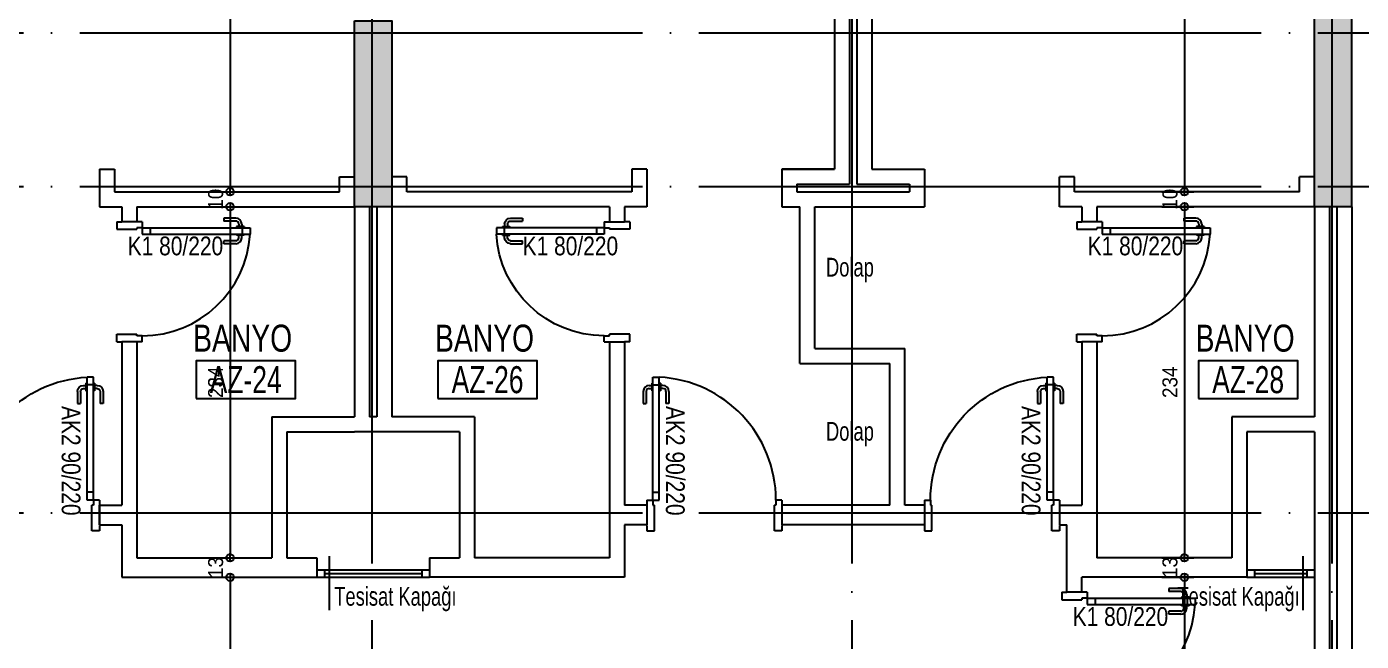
# Model space of a CAD drawing. Extents: x 460786 to 545292, y 30998 to 41694.
# Drawn here: x 467240 to 468129, y 40082 to 40492 of the extents above; entities that cross this region are included whole.
import ezdxf
from ezdxf.enums import TextEntityAlignment as Align

# ---------------------------------------------------------------- set-up
doc = ezdxf.new("R2010")
doc.units = 0
doc.header["$LTSCALE"] = 50
doc.header["$MEASUREMENT"] = 0
doc.header["$PDMODE"] = 35
doc.linetypes.add('DASHDOT', pattern=[5.5, 5, -0.25, 0, -0.25])
doc.layers.get('0').update_dxf_attribs({"linetype": 'CONTINUOUS'})
doc.layers.get('Defpoints').update_dxf_attribs({"linetype": 'CONTINUOUS'})
for name, color, linetype in [('A-Aks Dikey', 12, 'DASHDOT'), ('A-Aks Yatay', 12, 'DASHDOT'), ('A-Betonarme', 6, 'CONTINUOUS'), ('A-Cam', 160, 'CONTINUOUS'), ('A-Duvar', 7, 'CONTINUOUS'), ('A-Kapı', 2, 'CONTINUOUS'), ('A-mahal adi', 1, 'CONTINUOUS'), ('A-mahal no', 4, 'CONTINUOUS'), ('A-Olcu Ic Dikey', 8, 'CONTINUOUS'), ('A-Poz-Kapı', 4, 'CONTINUOUS'), ('A-Tarama 1', 9, 'CONTINUOUS'), ('A-Yazı 2', 205, 'CONTINUOUS')]:
    doc.layers.add(name, color=color, linetype=linetype)
doc.styles.add('blkan', font='arial.ttf', dxfattribs={"width": 0.9, "height": 12.5})
doc.styles.get("Standard").update_dxf_attribs({"font": 'arial.ttf', "width": 0.9})
doc.dimstyles.new('EXIT', dxfattribs={"dimscale": 50, "dimtxt": 0.23, "dimasz": 0.03, "dimexe": 0.125, "dimexo": 0.5, "dimgap": 0.09, "dimtad": 1, "dimzin": 1, "dimdsep": 46, "dimtxsty": 'Standard', "dimblk": 'TICK', "dimcen": 0.2, "dimadec": 0, "dimazin": 0, "dimtfac": 1, "dimtix": 1, "dimtofl": 0, "dimtmove": 2, "dimatfit": 3, "dimldrblk": 'TICK', "dimfxl": 1, "dimtolj": 1, "dimtzin": 1, "dimarcsym": 0})

# ---------------------------------------------------------------- blocks, each defined once
blk = doc.blocks.new('kapı L 80p 10')
at = {"ltscale": 20}
for p, q in [((3.2, 71.38), (4, 71.38)), ((3.2, 71.38), (3.2, 66.38)), ((4, 75.38), (8.2, 75.38)), ((4, 3.5), (4, 75.38)), ((8.2, 3.5), (8.2, 75.38)), ((9, 71.38), (8.2, 71.38)), ((9, 71.38), (9, 66.38)), ((-2.45, 65.88), (-2.45, 57.88)), ((-0.45, 65.88), (-0.45, 57.88)), ((1.55, 69.88), (3.2, 69.88)), ((1.55, 67.88), (3.2, 67.88)), ((3.2, 66.38), (4, 66.38)), ((3.2, 66.38), (4, 66.38)), ((4, 70.17), (8.2, 70.17)), ((9, 66.38), (8.2, 66.38)), ((10.65, 69.88), (9, 69.88)), ((10.65, 67.88), (9, 67.88)), ((12.65, 65.88), (12.65, 57.88)), ((14.65, 65.88), (14.65, 57.88)), ((-2.45, 57.88), (-0.45, 57.88)), ((14.65, 57.88), (12.65, 57.88)), ((0, 3.5), (4, 3.5)), ((0, 3.5), (0, 0)), ((4, 8.71), (8.2, 8.71)), ((4, 3.5), (8.2, 3.5)), ((4, 3.5), (4, 0)), ((80, 3.5), (76, 3.5)), ((76, 3.5), (76, 0)), ((80, 3.5), (80, 0)), ((4, 0), (5, 0)), ((5, -13.5), (5, 0)), ((75, -13.5), (75, 0)), ((76, 0), (75, 0)), ((0, -13.5), (0, -10)), ((0, -13.5), (5, -13.5)), ((80, -13.5), (75, -13.5)), ((80, -13.5), (80, -10))]:
    blk.add_line(p, q, dxfattribs=at)
blk.add_arc((4, 3.5), 72, 360, 86.65585)
for centre, radius, start, end in [((1.55, 65.88), 4, 90, 180), ((1.55, 65.88), 2, 90, 180), ((10.65, 65.88), 4, 0, 90), ((10.65, 65.88), 2, 0, 90)]:
    blk.add_arc(centre, radius, start, end, dxfattribs=at)
at = {"layer": 'A-Poz-Kapı', "width": 0.8}
blk.add_attdef('POZNO', (30.17, -9.96), '', height=12.5, rotation=90, dxfattribs=at)
blk = doc.blocks.new('kapı L 90p 13.5')
at = {"ltscale": 20}
for p, q in [((4, 80.39), (8.2, 80.39)), ((4, -1.5), (4, 80.39)), ((8.2, -1.5), (8.2, 80.39)), ((1.55, 74.89), (3.2, 74.89)), ((1.55, 72.89), (3.2, 72.89)), ((3.2, 76.39), (4, 76.39)), ((3.2, 76.39), (3.2, 71.39)), ((3.2, 71.39), (4, 71.39)), ((3.2, 71.39), (4, 71.39)), ((4, 75.19), (8.2, 75.19)), ((9, 76.39), (8.2, 76.39)), ((9, 71.39), (8.2, 71.39)), ((9, 76.39), (9, 71.39)), ((10.65, 74.89), (9, 74.89)), ((10.65, 72.89), (9, 72.89)), ((-2.45, 70.89), (-2.45, 62.89)), ((-2.45, 62.89), (-0.45, 62.89)), ((-0.45, 70.89), (-0.45, 62.89)), ((12.65, 70.89), (12.65, 62.89)), ((14.65, 62.89), (12.65, 62.89)), ((14.65, 70.89), (14.65, 62.89)), ((4, 3.71), (8.2, 3.71)), ((0, -1.5), (4, -1.5)), ((0, -1.5), (0, -5)), ((4, -1.5), (8.2, -1.5)), ((4, -1.5), (4, -5)), ((4, -5), (5, -5)), ((5, -22), (5, -5)), ((85, -22), (85, -5)), ((86, -5), (85, -5)), ((90, -1.5), (86, -1.5)), ((86, -1.5), (86, -5)), ((90, -1.5), (90, -5))]:
    blk.add_line(p, q, dxfattribs=at)
for p, q in [((0, -18.5), (0, -22)), ((0, -22), (5, -22)), ((90, -22), (85, -22)), ((90, -18.5), (90, -22))]:
    blk.add_line(p, q)
blk.add_arc((4, -1.5), 82, 0, 87.06405)
for centre, radius, start, end in [((1.55, 70.89), 4, 90, 180), ((1.55, 70.89), 2, 90, 180), ((10.65, 70.89), 4, 0, 90), ((10.65, 70.89), 2, 0, 90)]:
    blk.add_arc(centre, radius, start, end, dxfattribs=at)
at = {"layer": 'A-Poz-Kapı', "width": 0.8}
blk.add_attdef('POZNO', (25, -18.46), '', height=12.5, rotation=90, dxfattribs=at)
blk = doc.blocks.new('mahal adı')
at = {"layer": 'A-mahal no'}
blk.add_lwpolyline([(-75.6, -73.4), (89.9, -73.4), (89.9, -10.9), (-75.6, -10.9)], close=True, dxfattribs=at)
at = {"layer": 'A-mahal adi', "width": 0.75}
for p in [(2.1, 88.8), (2.1, 27)]:
    blk.add_attdef('MAHALADI', text='', height=45, dxfattribs=at).set_placement(p, align=Align.MIDDLE_CENTER)
at = {"layer": 'A-mahal no', "width": 0.7}
blk.add_attdef('MAHALNO', text='', height=45, dxfattribs=at).set_placement((7.1, -42.1), align=Align.MIDDLE_CENTER)
blk = doc.blocks.new('TICK', base_point=(53.7, 38.06))
blk.add_line((55.37, 38.06), (52.04, 38.06))
blk.add_circle((53.7, 38.06), 1.67)
blk = doc.blocks.new('*D696')
at = {"layer": 'A-Olcu Ic Dikey', "color": 0, "lineweight": -2, "transparency": 16777216}
for p, q in [((467360.27, 40124.5), (467381.52, 40124.5)), ((467375.27, 40123), (467375.27, 39988)), ((467360.27, 39986.5), (467381.52, 39986.5))]:
    blk.add_line(p, q, dxfattribs=at)
at = {"layer": 'Defpoints', "color": 0, "transparency": 16777216}
for p in [(467335.27, 40124.5), (467335.27, 39986.5), (467375.27, 39986.5)]:
    blk.add_point(p, dxfattribs=at)
at = {"layer": 'A-Olcu Ic Dikey', "color": 0, "lineweight": -2, "transparency": 16777216, "xscale": 1.5, "yscale": 1.5, "zscale": 1.5}
for p, rotation in [((467375.27, 40124.5), 90), ((467375.27, 39986.5), 270)]:
    blk.add_blockref('TICK', p, dxfattribs=dict(at, rotation=rotation))
at = {"layer": 'A-Olcu Ic Dikey', "color": 0, "transparency": 16777216, "insert": (467365.66, 40055.5), "char_height": 10, "attachment_point": 5, "rotation": 90}
blk.add_mtext('\\A1;138', dxfattribs=at)
blk = doc.blocks.new('*D697')
at = {"layer": 'A-Olcu Ic Dikey', "color": 0, "lineweight": -2, "transparency": 16777216}
for p, q in [((467360.27, 40137.5), (467381.52, 40137.5)), ((467375.27, 40139), (467375.27, 40140.5)), ((467360.27, 40124.5), (467381.52, 40124.5)), ((467375.27, 40123), (467375.27, 40121.5))]:
    blk.add_line(p, q, dxfattribs=at)
at = {"layer": 'Defpoints', "color": 0, "transparency": 16777216}
for p in [(467335.27, 40137.5), (467375.27, 40137.5), (467335.27, 40124.5)]:
    blk.add_point(p, dxfattribs=at)
at = {"layer": 'A-Olcu Ic Dikey', "color": 0, "lineweight": -2, "transparency": 16777216, "xscale": 1.5, "yscale": 1.5, "zscale": 1.5}
for p, rotation in [((467375.27, 40137.5), 270), ((467375.27, 40124.5), 90)]:
    blk.add_blockref('TICK', p, dxfattribs=dict(at, rotation=rotation))
at = {"layer": 'A-Olcu Ic Dikey', "color": 0, "transparency": 16777216, "insert": (467365.66, 40131), "char_height": 10, "attachment_point": 5, "rotation": 90}
blk.add_mtext('\\A1;13', dxfattribs=at)
blk = doc.blocks.new('*D698')
at = {"layer": 'A-Olcu Ic Dikey', "color": 0, "lineweight": -2, "transparency": 16777216}
for p, q in [((467360.27, 40371.5), (467381.52, 40371.5)), ((467375.27, 40370), (467375.27, 40139)), ((467360.27, 40137.5), (467381.52, 40137.5))]:
    blk.add_line(p, q, dxfattribs=at)
at = {"layer": 'Defpoints', "color": 0, "transparency": 16777216}
for p in [(467335.27, 40371.5), (467335.27, 40137.5), (467375.27, 40137.5)]:
    blk.add_point(p, dxfattribs=at)
at = {"layer": 'A-Olcu Ic Dikey', "color": 0, "lineweight": -2, "transparency": 16777216, "xscale": 1.5, "yscale": 1.5, "zscale": 1.5}
for p, rotation in [((467375.27, 40371.5), 90), ((467375.27, 40137.5), 270)]:
    blk.add_blockref('TICK', p, dxfattribs=dict(at, rotation=rotation))
at = {"layer": 'A-Olcu Ic Dikey', "color": 0, "transparency": 16777216, "insert": (467365.66, 40254.5), "char_height": 10, "attachment_point": 5, "rotation": 90}
blk.add_mtext('\\A1;234', dxfattribs=at)
blk = doc.blocks.new('*D699')
at = {"layer": 'A-Olcu Ic Dikey', "color": 0, "lineweight": -2, "transparency": 16777216}
for p, q in [((467360.26795, 40381.50245), (467381.51795, 40381.50245)), ((467375.26795, 40383.00245), (467375.26795, 40384.50245)), ((467360.26795, 40371.50245), (467381.51795, 40371.50245)), ((467375.26795, 40370.00245), (467375.26795, 40368.50245))]:
    blk.add_line(p, q, dxfattribs=at)
at = {"layer": 'Defpoints', "color": 0, "transparency": 16777216}
for p in [(467335.26795, 40381.50245), (467375.26795, 40381.50245), (467335.26795, 40371.50245)]:
    blk.add_point(p, dxfattribs=at)
at = {"layer": 'A-Olcu Ic Dikey', "color": 0, "lineweight": -2, "transparency": 16777216, "xscale": 1.5, "yscale": 1.5, "zscale": 1.5}
for p, rotation in [((467375.26795, 40381.50245), 270), ((467375.26795, 40371.50245), 90)]:
    blk.add_blockref('TICK', p, dxfattribs=dict(at, rotation=rotation))
at = {"layer": 'A-Olcu Ic Dikey', "color": 0, "transparency": 16777216, "insert": (467365.66222, 40376.50245), "char_height": 10, "attachment_point": 5, "rotation": 90}
blk.add_mtext('\\A1;10', dxfattribs=at)
blk = doc.blocks.new('*D700')
at = {"layer": 'A-Olcu Ic Dikey', "color": 0, "lineweight": -2, "transparency": 16777216}
for p, q in [((467360.26795, 40806.50245), (467381.51795, 40806.50245)), ((467375.26795, 40805.00245), (467375.26795, 40383.00245)), ((467360.26795, 40381.50245), (467381.51795, 40381.50245))]:
    blk.add_line(p, q, dxfattribs=at)
at = {"layer": 'Defpoints', "color": 0, "transparency": 16777216}
for p in [(467335.26795, 40806.50245), (467335.26795, 40381.50245), (467375.26795, 40381.50245)]:
    blk.add_point(p, dxfattribs=at)
at = {"layer": 'A-Olcu Ic Dikey', "color": 0, "lineweight": -2, "transparency": 16777216, "xscale": 1.5, "yscale": 1.5, "zscale": 1.5}
for p, rotation in [((467375.26795, 40806.50245), 90), ((467375.26795, 40381.50245), 270)]:
    blk.add_blockref('TICK', p, dxfattribs=dict(at, rotation=rotation))
at = {"layer": 'A-Olcu Ic Dikey', "color": 0, "transparency": 16777216, "insert": (467365.66222, 40594.00245), "char_height": 10, "attachment_point": 5, "rotation": 90}
blk.add_mtext('\\A1;425', dxfattribs=at)
blk = doc.blocks.new('*D709')
at = {"layer": 'A-Olcu Ic Dikey', "color": 0, "lineweight": -2, "transparency": 16777216}
for p, q in [((467996.49, 40124.5), (468017.74, 40124.5)), ((468011.49, 40123), (468011.49, 39988)), ((467996.49, 39986.5), (468017.74, 39986.5))]:
    blk.add_line(p, q, dxfattribs=at)
at = {"layer": 'Defpoints', "color": 0, "transparency": 16777216}
for p in [(467971.49, 40124.5), (467971.49, 39986.5), (468011.49, 39986.5)]:
    blk.add_point(p, dxfattribs=at)
at = {"layer": 'A-Olcu Ic Dikey', "color": 0, "lineweight": -2, "transparency": 16777216, "xscale": 1.5, "yscale": 1.5, "zscale": 1.5}
for p, rotation in [((468011.49, 40124.5), 90), ((468011.49, 39986.5), 270)]:
    blk.add_blockref('TICK', p, dxfattribs=dict(at, rotation=rotation))
at = {"layer": 'A-Olcu Ic Dikey', "color": 0, "transparency": 16777216, "insert": (468001.88, 40055.5), "char_height": 10, "attachment_point": 5, "rotation": 90}
blk.add_mtext('\\A1;138', dxfattribs=at)
blk = doc.blocks.new('*D710')
at = {"layer": 'A-Olcu Ic Dikey', "color": 0, "lineweight": -2, "transparency": 16777216}
for p, q in [((467996.49, 40137.5), (468017.74, 40137.5)), ((468011.49, 40139), (468011.49, 40140.5)), ((467996.49, 40124.5), (468017.74, 40124.5)), ((468011.49, 40123), (468011.49, 40121.5))]:
    blk.add_line(p, q, dxfattribs=at)
at = {"layer": 'Defpoints', "color": 0, "transparency": 16777216}
for p in [(467971.49, 40137.5), (468011.49, 40137.5), (467971.49, 40124.5)]:
    blk.add_point(p, dxfattribs=at)
at = {"layer": 'A-Olcu Ic Dikey', "color": 0, "lineweight": -2, "transparency": 16777216, "xscale": 1.5, "yscale": 1.5, "zscale": 1.5}
for p, rotation in [((468011.49, 40137.5), 270), ((468011.49, 40124.5), 90)]:
    blk.add_blockref('TICK', p, dxfattribs=dict(at, rotation=rotation))
at = {"layer": 'A-Olcu Ic Dikey', "color": 0, "transparency": 16777216, "insert": (468001.88, 40131), "char_height": 10, "attachment_point": 5, "rotation": 90}
blk.add_mtext('\\A1;13', dxfattribs=at)
blk = doc.blocks.new('*D711')
at = {"layer": 'A-Olcu Ic Dikey', "color": 0, "lineweight": -2, "transparency": 16777216}
for p, q in [((467996.49, 40371.5), (468017.74, 40371.5)), ((468011.49, 40370), (468011.49, 40139)), ((467996.49, 40137.5), (468017.74, 40137.5))]:
    blk.add_line(p, q, dxfattribs=at)
at = {"layer": 'Defpoints', "color": 0, "transparency": 16777216}
for p in [(467971.49, 40371.5), (467971.49, 40137.5), (468011.49, 40137.5)]:
    blk.add_point(p, dxfattribs=at)
at = {"layer": 'A-Olcu Ic Dikey', "color": 0, "lineweight": -2, "transparency": 16777216, "xscale": 1.5, "yscale": 1.5, "zscale": 1.5}
for p, rotation in [((468011.49, 40371.5), 90), ((468011.49, 40137.5), 270)]:
    blk.add_blockref('TICK', p, dxfattribs=dict(at, rotation=rotation))
at = {"layer": 'A-Olcu Ic Dikey', "color": 0, "transparency": 16777216, "insert": (468001.88, 40254.5), "char_height": 10, "attachment_point": 5, "rotation": 90}
blk.add_mtext('\\A1;234', dxfattribs=at)
blk = doc.blocks.new('*D712')
at = {"layer": 'A-Olcu Ic Dikey', "color": 0, "lineweight": -2, "transparency": 16777216}
for p, q in [((467996.49265, 40381.50245), (468017.74265, 40381.50245)), ((468011.49265, 40383.00245), (468011.49265, 40384.50245)), ((467996.49265, 40371.50245), (468017.74265, 40371.50245)), ((468011.49265, 40370.00245), (468011.49265, 40368.50245))]:
    blk.add_line(p, q, dxfattribs=at)
at = {"layer": 'Defpoints', "color": 0, "transparency": 16777216}
for p in [(467971.49265, 40381.50245), (468011.49265, 40381.50245), (467971.49265, 40371.50245)]:
    blk.add_point(p, dxfattribs=at)
at = {"layer": 'A-Olcu Ic Dikey', "color": 0, "lineweight": -2, "transparency": 16777216, "xscale": 1.5, "yscale": 1.5, "zscale": 1.5}
for p, rotation in [((468011.49265, 40381.50245), 270), ((468011.49265, 40371.50245), 90)]:
    blk.add_blockref('TICK', p, dxfattribs=dict(at, rotation=rotation))
at = {"layer": 'A-Olcu Ic Dikey', "color": 0, "transparency": 16777216, "insert": (468001.88692, 40376.50245), "char_height": 10, "attachment_point": 5, "rotation": 90}
blk.add_mtext('\\A1;10', dxfattribs=at)
blk = doc.blocks.new('*D713')
at = {"layer": 'A-Olcu Ic Dikey', "color": 0, "lineweight": -2, "transparency": 16777216}
for p, q in [((467996.49265, 40806.50245), (468017.74265, 40806.50245)), ((468011.49265, 40805.00245), (468011.49265, 40383.00245)), ((467996.49265, 40381.50245), (468017.74265, 40381.50245))]:
    blk.add_line(p, q, dxfattribs=at)
at = {"layer": 'Defpoints', "color": 0, "transparency": 16777216}
for p in [(467971.49265, 40806.50245), (467971.49265, 40381.50245), (468011.49265, 40381.50245)]:
    blk.add_point(p, dxfattribs=at)
at = {"layer": 'A-Olcu Ic Dikey', "color": 0, "lineweight": -2, "transparency": 16777216, "xscale": 1.5, "yscale": 1.5, "zscale": 1.5}
for p, rotation in [((468011.49265, 40806.50245), 90), ((468011.49265, 40381.50245), 270)]:
    blk.add_blockref('TICK', p, dxfattribs=dict(at, rotation=rotation))
at = {"layer": 'A-Olcu Ic Dikey', "color": 0, "transparency": 16777216, "insert": (468001.88692, 40594.00245), "char_height": 10, "attachment_point": 5, "rotation": 90}
blk.add_mtext('\\A1;425', dxfattribs=at)

msp = doc.modelspace()

# ---------------------------------------------------------------- hatches: boundary and pattern name
at = {"layer": 'A-Tarama 1'}
h = msp.add_hatch(dxfattribs=at)
h.set_pattern_fill('ANSI33', color=256, scale=30, angle=180, style=0)
h.set_pattern_definition([(225, (696.577, 0), (5.30330086, -5.30330086), []), (225, (691.274, 6e-16), (5.30330086, -5.30330086), [3.75, -1.875])])
h.paths.add_polyline_path([(465995.17, 40179.5), (465920.17, 40179.5), (465920.17, 40154.5), (465995.17, 40154.5)])
h.paths.add_polyline_path([(465945.17, 40474.5), (466070.17, 40474.5), (466070.17, 40499.5), (465920.17, 40499.5), (465920.17, 40392.5), (465945.17, 40392.5)])
h.paths.add_polyline_path([(466430.17, 40499.5), (466333.17, 40499.5), (466333.17, 40474.5), (466430.17, 40474.5)])
h.paths.add_polyline_path([(466685.17, 40499.5), (466660.17, 40499.5), (466660.17, 40371.5), (466685.17, 40371.5)])
h.paths.add_polyline_path([(466430.17, 39860), (466333.17, 39860), (466333.17, 39835), (466430.17, 39835)])
h.paths.add_polyline_path([(466070.17, 39860), (465970.17, 39860), (465970.17, 39835), (466070.17, 39835)])
h.paths.add_polyline_path([(466070.17, 39220), (465970.17, 39220), (465970.17, 39195), (466070.17, 39195)])
h.paths.add_polyline_path([(466430.17, 39220), (466333.17, 39220), (466333.17, 39195), (466430.17, 39195)])
h.paths.add_polyline_path([(465995.17, 38899.5), (465920.17, 38899.5), (465920.17, 38874.5), (465945.17, 38874.5), (465995.17, 38874.5)])
h.paths.add_polyline_path([(466070.17, 38579.5), (465945.17, 38579.5), (465945.17, 38654.5), (465920.17, 38654.5), (465920.17, 38554.5), (466070.17, 38554.5)])
h.paths.add_polyline_path([(466523.17, 38579.5), (466333.17, 38579.5), (466333.17, 38554.5), (466523.17, 38554.5)])
h.paths.add_polyline_path([(466843.17, 38099.5), (466498.17, 38099.5), (466498.17, 38074.5), (466843.17, 38074.5)])
h.paths.add_polyline_path([(466523.17, 38322.5), (466498.17, 38322.5), (466498.17, 38222.5), (466523.17, 38222.5)])
h.paths.add_polyline_path([(466925.17, 38247.5), (466843.17, 38247.5), (466843.17, 38322.5), (466818.17, 38322.5), (466818.17, 38222.5), (466925.17, 38222.5)])
h.paths.add_polyline_path([(466843.17, 38682.5), (466818.17, 38682.5), (466818.17, 38554.5), (466843.17, 38554.5)])
h.paths.add_polyline_path([(467170.17, 38114.5), (467130.17, 38114.5), (467130.17, 38074.5), (467170.17, 38074.5)])
h.paths.add_polyline_path([(467490.17, 38114.5), (467450.17, 38114.5), (467450.17, 38074.5), (467490.17, 38074.5)])
h.paths.add_polyline_path([(467482.17, 38322.5), (467457.17, 38322.5), (467457.17, 38222.5), (467482.17, 38222.5)])
h.paths.add_polyline_path([(467482.17, 38682.5), (467457.17, 38682.5), (467457.17, 38554.5), (467482.17, 38554.5)])
h.paths.add_polyline_path([(468123.17, 38682.5), (468098.17, 38682.5), (468098.17, 38554.5), (468123.17, 38554.5)])
h.paths.add_polyline_path([(468123.17, 38322.5), (468098.17, 38322.5), (468098.17, 38222.5), (468123.17, 38222.5)])
h.paths.add_polyline_path([(468123.17, 38114.5), (468090.17, 38114.5), (468090.17, 38074.5), (468123.17, 38074.5)])
h.paths.add_polyline_path([(467810.17, 38114.5), (467770.17, 38114.5), (467770.17, 38074.5), (467810.17, 38074.5)])
h.paths.add_polyline_path([(468166.17, 38746.5), (468133.17, 38746.5), (468133.17, 38706.5), (468166.17, 38706.5)])
h.paths.add_polyline_path([(468166.17, 39066.5), (468133.17, 39066.5), (468133.17, 39026.5), (468166.17, 39026.5)])
h.paths.add_polyline_path([(468123.17, 39066.5), (468098.17, 39066.5), (467933.17, 39066.5), (467933.17, 39041.5), (468083.17, 39041.5), (468083.17, 39026.5), (468123.17, 39026.5)])
h.paths.add_polyline_path([(467163.17, 39066.5), (466818.17, 39066.5), (466818.17, 39041.5), (467163.17, 39041.5)])
h.paths.add_polyline_path([(467491.17, 39081.5), (467451.17, 39081.5), (467451.17, 39041.5), (467491.17, 39041.5)])
h.paths.add_polyline_path([(467491.17, 39406.5), (467451.17, 39406.5), (467451.17, 39366.5), (467491.17, 39366.5)])
h.paths.add_polyline_path([(467178.17, 39406.5), (467138.17, 39406.5), (467138.17, 39366.5), (467178.17, 39366.5)])
h.paths.add_polyline_path([(466843.17, 39406.5), (466803.17, 39406.5), (466803.17, 39366.5), (466843.17, 39366.5)])
h.paths.add_polyline_path([(466843.17, 39686.5), (466803.17, 39686.5), (466803.17, 39646.5), (466843.17, 39646.5)])
h.paths.add_polyline_path([(466843.17, 39862.5), (466843.17, 40011.5), (466818.17, 40011.5), (466818.17, 39832.5), (466843.17, 39832.5)])
h.paths.add_polyline_path([(467163.17, 40011.5), (467138.17, 40011.5), (467138.17, 39832.5), (467163.17, 39832.5)])
h.paths.add_polyline_path([(467178.17, 39686.5), (467138.17, 39686.5), (467138.17, 39646.5), (467178.17, 39646.5)])
h.paths.add_polyline_path([(467491.17, 39686.5), (467451.17, 39686.5), (467451.17, 39646.5), (467491.17, 39646.5)])
h.paths.add_polyline_path([(467491.17, 40011.5), (467451.17, 40011.5), (467451.17, 39971.5), (467491.17, 39971.5)])
h.paths.add_polyline_path([(468123.17, 40026.5), (468083.17, 40026.5), (468083.17, 40011.5), (467933.17, 40011.5), (467933.17, 39986.5), (468123.17, 39986.5)])
h.paths.add_polyline_path([(468123.17, 39706.5), (468083.17, 39706.5), (468083.17, 39666.5), (468123.17, 39666.5)])
h.paths.add_polyline_path([(468166.17, 39706.5), (468133.17, 39706.5), (468133.17, 39666.5), (468166.17, 39666.5)])
h.paths.add_polyline_path([(468166.17, 40026.5), (468133.17, 40026.5), (468133.17, 39986.5), (468166.17, 39986.5)])
h.paths.add_polyline_path([(468123.17, 39386.5), (468083.17, 39386.5), (468083.17, 39346.5), (468123.17, 39346.5)])
h.paths.add_polyline_path([(468123.17, 40507.5), (468098.17, 40507.5), (468098.17, 40371.5), (468123.17, 40371.5)])
h.paths.add_polyline_path([(468123.17, 40831.5), (468015.17, 40831.5), (468015.17, 40806.5), (468098.17, 40806.5), (468098.17, 40727.5), (468123.17, 40727.5)])
h.paths.add_polyline_path([(468123.17, 40978.5), (468091.17, 40978.5), (468091.17, 40938.5), (468123.17, 40938.5)])
h.paths.add_polyline_path([(468165.17, 40978.5), (468133.17, 40978.5), (468133.17, 40938.5), (468165.17, 40938.5)])
h.paths.add_polyline_path([(467811.17, 40978.5), (467771.17, 40978.5), (467771.17, 40938.5), (467811.17, 40938.5)])
h.paths.add_polyline_path([(467491.17, 40978.5), (467451.17, 40978.5), (467451.17, 40938.5), (467491.17, 40938.5)])
h.paths.add_polyline_path([(467483.17, 40831.5), (467458.17, 40831.5), (467458.17, 40727.5), (467483.17, 40727.5)])
h.paths.add_polyline_path([(467483.17, 40495.5), (467458.17, 40495.5), (467458.17, 40384.5), (467458.17, 40371.5), (467483.17, 40371.5)])
h.paths.add_polyline_path([(466843.17, 40507.5), (466818.17, 40507.5), (466818.17, 40371.5), (466843.17, 40371.5)])
h.paths.add_polyline_path([(466926.17, 40831.5), (466818.17, 40831.5), (466818.17, 40727.5), (466843.17, 40727.5), (466843.17, 40806.5), (466926.17, 40806.5)])
h.paths.add_polyline_path([(466851.17, 40978.5), (466818.17, 40978.5), (466818.17, 40938.5), (466851.17, 40938.5)])
h.paths.add_polyline_path([(467171.17, 40978.5), (467131.17, 40978.5), (467131.17, 40938.5), (467171.17, 40938.5)])

# ---------------------------------------------------------------- linework, layer by layer
at = {"layer": 'A-Aks Dikey', "ltscale": 1.5}
for p, q in [((467469.67, 41333.83), (467469.67, 37667.36)), ((467789.67, 41333.83), (467789.67, 37667.36)), ((468109.67, 41333.83), (468109.67, 37667.36))]:
    msp.add_line(p, q, dxfattribs=at)
at = {"layer": 'A-Aks Yatay', "ltscale": 1.5}
for p, q in [((465624.75, 40487.5), (468533.89, 40487.5)), ((465624.75, 40385), (468533.89, 40385)), ((465624.75, 40167.5), (468533.89, 40167.5))]:
    msp.add_line(p, q, dxfattribs=at)
at = {"layer": 'A-Betonarme'}
for p, q in [((468098.17, 40371.5), (468098.17, 40507.5)), ((468123.17, 40371.5), (468123.17, 40507.5)), ((467458.17, 40384.5), (467458.17, 40495.5)), ((468123.17, 40371.5), (468098.17, 40371.5))]:
    msp.add_line(p, q, dxfattribs=at)
msp.add_lwpolyline([(467458.17, 40495.5), (467483.17, 40495.5), (467483.17, 40371.5), (467458.17, 40371.5)], close=True, dxfattribs=at)
at = {"layer": 'A-Cam'}
for p, q in [((467433.17, 40129.5), (467508.17, 40129.5)), ((467438.17, 40129.5), (467438.17, 40124.5)), ((467503.17, 40129.5), (467503.17, 40124.5)), ((468053.17, 40129.5), (468098.17, 40129.5)), ((468058.17, 40129.5), (468058.17, 40124.5)), ((468093.17, 40129.5), (468093.17, 40124.5)), ((467433.17, 40124.5), (467508.17, 40124.5)), ((467438.17, 40127), (467503.17, 40127)), ((468053.17, 40124.5), (468098.17, 40124.5)), ((468058.17, 40127), (468093.17, 40127))]:
    msp.add_line(p, q, dxfattribs=at)
at = {"layer": 'A-Duvar'}
for p, q in [((467788.17, 40816.5), (467788.17, 40386.5)), ((467793.17, 40816.5), (467793.17, 40386.5)), ((467778.17, 40806.5), (467778.17, 40396.5)), ((467803.17, 40806.5), (467803.17, 40396.5)), ((467288.17, 40396.5), (467298.17, 40396.5)), ((467288.17, 40396.5), (467288.17, 40371.5)), ((467298.17, 40396.5), (467298.17, 40381.5)), ((467653.17, 40396.5), (467643.17, 40396.5)), ((467643.17, 40396.5), (467643.17, 40381.5)), ((467653.17, 40396.5), (467653.17, 40371.5)), ((467743.17, 40396.5), (467778.17, 40396.5)), ((467778.17, 40396.5), (467743.17, 40396.5)), ((467743.17, 40396.5), (467743.17, 40371.5)), ((467803.17, 40396.5), (467838.17, 40396.5)), ((467803.17, 40396.5), (467838.17, 40396.5)), ((467838.17, 40396.5), (467838.17, 40371.5)), ((467448.17, 40381.5), (467448.17, 40391.5)), ((467448.17, 40391.5), (467458.17, 40391.5)), ((467493.17, 40391.5), (467483.17, 40391.5)), ((467493.17, 40381.5), (467493.17, 40391.5)), ((467753.17, 40386.5), (467788.17, 40386.5)), ((467753.17, 40386.5), (467753.17, 40381.5)), ((467793.17, 40386.5), (467828.17, 40386.5)), ((467828.17, 40386.5), (467828.17, 40381.5)), ((467928.17, 40371.5), (467928.17, 40391.5)), ((467938.17, 40391.5), (467928.17, 40391.5)), ((467938.17, 40381.5), (467938.17, 40391.5)), ((468088.17, 40381.5), (468088.17, 40391.5)), ((468098.17, 40391.5), (468088.17, 40391.5)), ((468088.17, 40381.5), (468088.17, 40391.5)), ((468098.17, 40391.5), (468088.17, 40391.5)), ((467298.17, 40381.5), (467448.17, 40381.5)), ((467643.17, 40381.5), (467493.17, 40381.5)), ((467753.17, 40381.5), (467828.17, 40381.5)), ((468088.17, 40381.5), (467938.17, 40381.5)), ((467288.17, 40371.5), (467303.17, 40371.5)), ((467303.17, 40371.5), (467303.17, 40361.5)), ((467313.17, 40371.5), (467458.17, 40371.5)), ((467313.17, 40371.5), (467313.17, 40361.5)), ((467458.17, 40371.5), (467458.17, 40231.5)), ((467468.17, 40371.5), (467468.17, 40231.5)), ((467473.17, 40371.5), (467473.17, 40231.5)), ((467628.17, 40371.5), (467483.17, 40371.5)), ((467483.17, 40371.5), (467483.17, 40231.5)), ((467628.17, 40371.5), (467628.17, 40361.5)), ((467653.17, 40371.5), (467638.17, 40371.5)), ((467638.17, 40371.5), (467638.17, 40361.5)), ((467743.17, 40371.5), (467755.17, 40371.5)), ((467755.17, 40277), (467755.17, 40371.5)), ((467765.17, 40371.5), (467838.17, 40371.5)), ((467765.17, 40277), (467765.17, 40371.5)), ((467943.17, 40371.5), (467928.17, 40371.5)), ((467943.17, 40371.5), (467943.17, 40361.5)), ((467953.17, 40371.5), (467953.17, 40361.5)), ((468098.17, 40371.5), (467953.17, 40371.5)), ((467953.17, 40371.5), (467953.17, 40361.5)), ((468098.17, 40371.5), (468098.17, 40231.5)), ((468108.17, 40371.5), (468108.17, 40026.5)), ((468113.17, 40371.5), (468113.17, 40026.5)), ((468123.17, 40371.5), (468123.17, 39986.5)), ((467313.17, 40361.5), (467303.17, 40361.5)), ((467628.17, 40361.5), (467638.17, 40361.5)), ((467953.17, 40361.5), (467943.17, 40361.5)), ((467303.17, 40281.5), (467303.17, 40172.5)), ((467313.17, 40281.5), (467303.17, 40281.5)), ((467313.17, 40281.5), (467313.17, 40137.5)), ((467628.17, 40281.5), (467628.17, 40137.5)), ((467628.17, 40281.5), (467638.17, 40281.5)), ((467628.17, 40281.5), (467628.17, 40137.5)), ((467628.17, 40281.5), (467638.17, 40281.5)), ((467638.17, 40281.5), (467638.17, 40172.5)), ((467638.17, 40281.5), (467638.17, 40172.5)), ((467953.17, 40281.5), (467943.17, 40281.5)), ((467943.17, 40281.5), (467943.17, 40172.5)), ((467953.17, 40281.5), (467953.17, 40137.5)), ((467953.17, 40281.5), (467953.17, 40137.5)), ((467755.17, 40267), (467755.17, 40277)), ((467765.17, 40277), (467825.17, 40277)), ((467825.17, 40172.5), (467825.17, 40277)), ((467755.17, 40267), (467815.17, 40267)), ((467815.17, 40172.5), (467815.17, 40267)), ((467403.17, 40231.5), (467458.17, 40231.5)), ((467403.17, 40231.5), (467403.17, 40137.5)), ((467473.17, 40231.5), (467468.17, 40231.5)), ((467538.17, 40231.5), (467483.17, 40231.5)), ((467538.17, 40231.5), (467483.17, 40231.5)), ((467538.17, 40231.5), (467538.17, 40137.5)), ((467538.17, 40231.5), (467538.17, 40137.5)), ((468043.17, 40231.5), (468043.17, 40137.5)), ((468098.17, 40231.5), (468043.17, 40231.5)), ((467413.17, 40221.5), (467458.17, 40221.5)), ((467413.17, 40221.5), (467413.17, 40137.5)), ((467528.17, 40221.5), (467458.17, 40221.5)), ((467528.17, 40221.5), (467483.17, 40221.5)), ((467528.17, 40221.5), (467528.17, 40137.5)), ((467528.17, 40221.5), (467528.17, 40137.5)), ((468053.17, 40221.5), (468053.17, 40124.5)), ((468098.17, 40221.5), (468053.17, 40221.5)), ((468098.17, 40221.5), (468098.17, 40026.5)), ((467288.17, 40159.5), (467288.17, 40172.5)), ((467288.17, 40172.5), (467288.17, 40159.5)), ((467288.17, 40172.5), (467303.17, 40172.5)), ((467653.17, 40172.5), (467638.17, 40172.5)), ((467653.17, 40172.5), (467638.17, 40172.5)), ((467653.17, 40172.5), (467653.17, 40159.5)), ((467653.17, 40172.5), (467653.17, 40159.5)), ((467743.17, 40172.5), (467743.17, 40159.5)), ((467815.17, 40172.5), (467743.17, 40172.5)), ((467838.17, 40172.5), (467825.17, 40172.5)), ((467838.17, 40172.5), (467838.17, 40159)), ((467928.17, 40172.5), (467943.17, 40172.5)), ((467928.17, 40172.5), (467928.17, 40159.5)), ((467288.17, 40159.5), (467303.17, 40159.5)), ((467303.17, 40159.5), (467303.17, 40124.5)), ((467638.17, 40159.5), (467638.17, 40124.5)), ((467653.17, 40159.5), (467638.17, 40159.5)), ((467638.17, 40159.5), (467638.17, 40124.5)), ((467653.17, 40159.5), (467638.17, 40159.5)), ((467838.17, 40159.5), (467743.17, 40159.5)), ((467928.17, 40159.5), (467933.17, 40159.5)), ((467933.17, 40114.5), (467933.17, 40159.5)), ((467313.17, 40137.5), (467403.17, 40137.5)), ((467413.17, 40137.5), (467433.17, 40137.5)), ((467433.17, 40137.5), (467433.17, 40124.5)), ((467508.17, 40137.5), (467528.17, 40137.5)), ((467508.17, 40137.5), (467508.17, 40124.5)), ((467508.17, 40137.5), (467528.17, 40137.5)), ((467628.17, 40137.5), (467538.17, 40137.5)), ((467628.17, 40137.5), (467538.17, 40137.5)), ((468043.17, 40137.5), (467953.17, 40137.5)), ((467303.17, 40124.5), (467433.17, 40124.5)), ((467638.17, 40124.5), (467508.17, 40124.5)), ((467943.17, 40114.5), (467943.17, 40124.5)), ((468053.17, 40124.5), (467943.17, 40124.5)), ((467943.17, 40114.5), (467933.17, 40114.5))]:
    msp.add_line(p, q, dxfattribs=at)
at = {"layer": 'A-Yazı 2'}
for p, q in [((467441.61, 40102.65), (467441.61, 40138.53)), ((468090.59, 40102.65), (468090.59, 40138.53))]:
    msp.add_line(p, q, dxfattribs=at)

# ---------------------------------------------------------------- block references
ref = msp.add_blockref('mahal adı', (467382.82, 40273.1), dxfattribs=dict(xscale=0.4, yscale=0.4, zscale=0.4))
ref.add_attrib('MAHALNO', 'AZ-24', dxfattribs={"layer": 'A-mahal no', "height": 18, "width": 0.7}).set_placement((467385.66, 40256.24), align=Align.MIDDLE_CENTER)
ref.add_attrib('MAHALADI', 'BANYO', dxfattribs={"layer": 'A-mahal adi', "height": 18, "width": 0.75}).set_placement((467383.65, 40283.91), align=Align.MIDDLE_CENTER)
ref = msp.add_blockref('mahal adı', (467544.07, 40273.1), dxfattribs=dict(xscale=0.4, yscale=0.4, zscale=0.4))
ref.add_attrib('MAHALNO', 'AZ-26', dxfattribs={"layer": 'A-mahal no', "height": 18, "width": 0.7}).set_placement((467546.91, 40256.24), align=Align.MIDDLE_CENTER)
ref.add_attrib('MAHALADI', 'BANYO', dxfattribs={"layer": 'A-mahal adi', "height": 18, "width": 0.75}).set_placement((467544.9, 40283.91), align=Align.MIDDLE_CENTER)
ref = msp.add_blockref('mahal adı', (468051.12, 40273.1), dxfattribs=dict(xscale=0.4, yscale=0.4, zscale=0.4))
ref.add_attrib('MAHALNO', 'AZ-28', dxfattribs={"layer": 'A-mahal no', "height": 18, "width": 0.7}).set_placement((468053.97, 40256.24), align=Align.MIDDLE_CENTER)
ref.add_attrib('MAHALADI', 'BANYO', dxfattribs={"layer": 'A-mahal adi', "height": 18, "width": 0.75}).set_placement((468051.95, 40283.91), align=Align.MIDDLE_CENTER)
at = {"layer": 'A-Kapı'}
ref = msp.add_blockref('kapı L 80p 10', (467313.17, 40361.5), dxfattribs=dict(at, rotation=270))
ref.add_attrib('POZNO', 'K1 80/220', (467306.99, 40339.12), dxfattribs={"layer": 'A-Poz-Kapı', "height": 12.5, "width": 0.8})
ref = msp.add_blockref('kapı L 80p 10', (467628.17, 40361.5), dxfattribs=dict(at, xscale=-1, rotation=90))
ref.add_attrib('POZNO', 'K1 80/220', (467570.29, 40339.12), dxfattribs={"layer": 'A-Poz-Kapı', "height": 12.5, "width": 0.8})
ref = msp.add_blockref('kapı L 80p 10', (467953.17, 40361.5), dxfattribs=dict(at, rotation=270))
ref.add_attrib('POZNO', 'K1 80/220', (467946.99, 40339.12), dxfattribs={"layer": 'A-Poz-Kapı', "height": 12.5, "width": 0.8})
ref = msp.add_blockref('kapı L 90p 13.5', (467288.17, 40177.5), dxfattribs=dict(at, xscale=-1))
ref.add_attrib('POZNO', 'AK2 90/220', (467263.01, 40238.67), dxfattribs={"layer": 'A-Poz-Kapı', "height": 12.5, "rotation": 270, "width": 0.8})
ref = msp.add_blockref('kapı L 90p 13.5', (467653.17, 40177.5), dxfattribs=at)
ref.add_attrib('POZNO', 'AK2 90/220', (467665.82, 40238.67), dxfattribs={"layer": 'A-Poz-Kapı', "height": 12.5, "rotation": 270, "width": 0.8})
ref = msp.add_blockref('kapı L 90p 13.5', (467928.17, 40177.5), dxfattribs=dict(at, xscale=-1))
ref.add_attrib('POZNO', 'AK2 90/220', (467903.01, 40238.67), dxfattribs={"layer": 'A-Poz-Kapı', "height": 12.5, "rotation": 270, "width": 0.8})
ref = msp.add_blockref('kapı L 80p 10', (467943.17, 40114.5), dxfattribs=dict(at, rotation=270))
ref.add_attrib('POZNO', 'K1 80/220', (467936.99, 40092.12), dxfattribs={"layer": 'A-Poz-Kapı', "height": 12.5, "width": 0.8})

# ---------------------------------------------------------------- texts
at = {"layer": 'A-Yazı 2', "style": 'blkan', "width": 0.7}
for s, p in [('Dolap', (467772.54, 40324.96)), ('Dolap', (467772.54, 40215.57)), ('Tesisat Kapağı', (467444.7, 40105.57)), ('Tesisat Kapağı', (468006.82, 40105.57))]:
    msp.add_text(s, height=12.5, dxfattribs=at).set_placement(p)

# ---------------------------------------------------------------- dimensions: what is measured, and where the dimension line sits
at = {"layer": 'A-Olcu Ic Dikey'}
for p1, p2, distance, picture, middle in [((467335.27, 40806.5), (467335.27, 40381.5), 40, '*D700', (467365.66, 40594)), ((467971.49, 40806.5), (467971.49, 40381.5), 40, '*D713', (468001.89, 40594)), ((467335.27, 40371.5), (467335.27, 40381.5), -40, '*D699', (467365.66, 40376.5)), ((467971.49, 40371.5), (467971.49, 40381.5), -40, '*D712', (468001.89, 40376.5)), ((467335.27, 40371.5), (467335.27, 40137.5), 40, '*D698', (467365.66, 40254.5)), ((467971.49, 40371.5), (467971.49, 40137.5), 40, '*D711', (468001.88, 40254.5)), ((467335.27, 40124.5), (467335.27, 40137.5), -40, '*D697', (467365.66, 40131)), ((467971.49, 40124.5), (467971.49, 40137.5), -40, '*D710', (468001.88, 40131)), ((467335.27, 40124.5), (467335.27, 39986.5), 40, '*D696', (467365.66, 40055.5)), ((467971.49, 40124.5), (467971.49, 39986.5), 40, '*D709', (468001.88, 40055.5))]:
    dim = msp.add_aligned_dim(p1=p1, p2=p2, distance=distance, dimstyle='EXIT', override={"dimtxt": 0.2, "dimdec": 1, "dimzin": 9, "dimtdec": 1}, dxfattribs=at)
    dim.commit()
    dim.dimension.update_dxf_attribs({"geometry": picture, "text_midpoint": middle})

doc.saveas('drawing.dxf')
